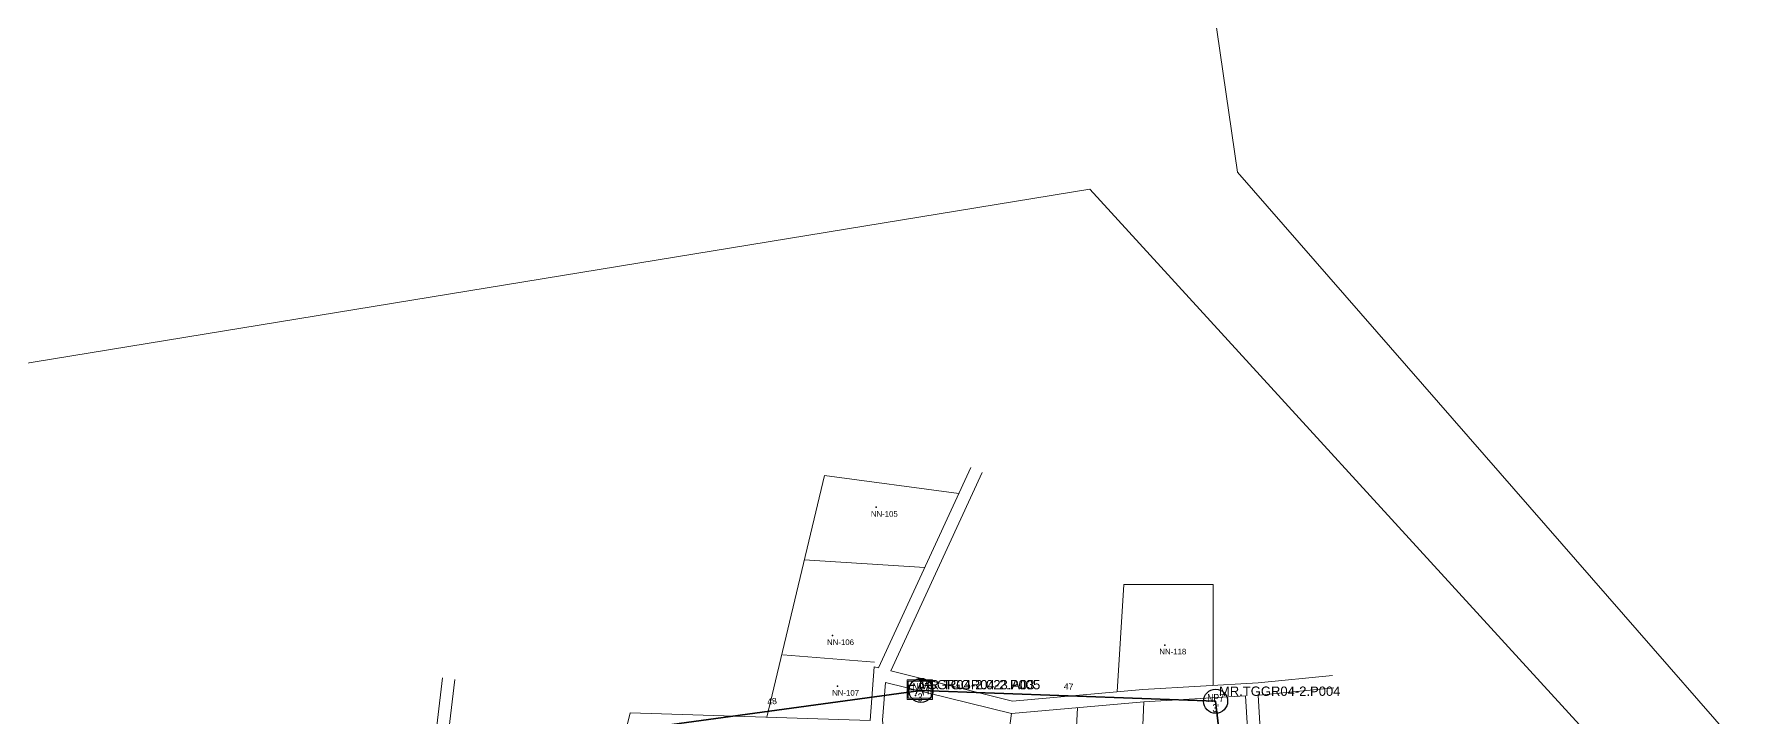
# Model space of a CAD drawing. Header units: metres. Extents: x -2567 to -1147, y 1126 to 2045.
# Drawn here: x -1830.2 to -1553.5, y 1554.6 to 1664.7 of the extents above; entities that cross this region are included whole.
import ezdxf
from ezdxf.enums import TextEntityAlignment as Align

# ---------------------------------------------------------------- set-up
doc = ezdxf.new("R2010")
doc.units = ezdxf.units.M
for name, color, linetype, lineweight in [('BASIC MAP', 7, 'Continuous', 9), ('BOUNDARY FDT 1', 1, 'Continuous', 18), ('FAT', 40, 'Continuous', 9), ('FO 48 CORE', 204, 'Continuous', 35), ('HOME', 7, 'Continuous', 9)]:
    doc.layers.add(name, color=color, linetype=linetype, lineweight=lineweight)
for name, color, linetype in [('BASIC MAP_PT', 7, 'Continuous'), ('BASIC MAP_PT_NUM', 7, 'Continuous'), ('Home Number RW 01 FDT 2', 6, 'Continuous'), ('Label', 130, 'Continuous'), ('NEW POLE 7m (3 inches) FDT 2', 4, 'Continuous')]:
    doc.layers.add(name, color=color, linetype=linetype)
doc.styles.get("Standard").update_dxf_attribs({"font": 'arial.ttf'})
doc.styles.add('Title Block 3', font='dgn003.shx')

# ---------------------------------------------------------------- blocks, each defined once
blk = doc.blocks.new('*U68')
at = {"color": 0, "linetype": 'ByBlock', "lineweight": -2}
blk.add_circle((0, 0), 2.24, dxfattribs=at)
at = {"color": 0, "linetype": 'ByBlock', "lineweight": -2, "style": 'Title Block 3', "width": 0.799091}
for s, p in [('NP7', (0, 0.62)), ("3'", (0, -1.27))]:
    blk.add_text(s, height=1.488, dxfattribs=at).set_placement(p, align=Align.MIDDLE_CENTER)

msp = doc.modelspace()

# ---------------------------------------------------------------- linework, layer by layer
at = {"layer": 'BASIC MAP', "lineweight": 0}
for points in [[(-1489.67, 1654.66), (-1489.5, 1628.06), (-1481.44, 1613.39), (-1482.35, 1594.31), (-1487.47, 1591.24), (-1488.13, 1565.1), (-1512.3, 1559.22), (-1537.98, 1548.96), (-1578.44, 1533.55), (-1614.4, 1520.3), (-1635.94, 1513.08), (-1637.12, 1532.82), (-1632.14, 1541), (-1633.17, 1558.26), (-1633, 1558.27), (-1620.97, 1559.43)], [(-1762.49, 1560.8), (-1765.92, 1531.92), (-1759.85, 1527.47), (-1740.63, 1529.27), (-1734.29, 1555.41), (-1695.64, 1554.19), (-1694.98, 1562.82), (-1694.29, 1562.65), (-1679.4, 1594.95)], [(-1677.58, 1594.11), (-1692.31, 1562.16), (-1672.69, 1557.3), (-1651.73, 1559.16), (-1633.16, 1560.26), (-1621.16, 1561.42)], [(-1962.27, 1468.64), (-1934.23, 1461.75), (-1892.91, 1453.22), (-1865.46, 1454.42), (-1855.86, 1465.36), (-1846.41, 1467.3), (-1827.96, 1469.1), (-1804.71, 1471.05), (-1793.44, 1466.07), (-1787.83, 1465.42), (-1776.65, 1519.28), (-1768.04, 1531), (-1764.48, 1561.04)]]:
    msp.add_lwpolyline(points, dxfattribs=at)
msp.add_lwpolyline([(-1691.7, 1507.27), (-1661.36, 1509.02), (-1637.92, 1512.77), (-1639.15, 1533.32), (-1634.18, 1541.5), (-1635.16, 1558.14), (-1651.58, 1557.17), (-1672.85, 1555.28), (-1693.16, 1560.31), (-1693.63, 1554.22), (-1691.38, 1532.65), (-1698.51, 1532.85), (-1697.67, 1518.49)], close=True, dxfattribs=at)
at = {"layer": 'BASIC MAP_PT'}
for p in [(-1694.65, 1588.52), (-1701.7, 1567.84), (-1648.2, 1566.33), (-1700.88, 1559.7), (-1688.32, 1558.21), (-1688.32, 1558.21), (-1639.99, 1557.16)]:
    msp.add_point(p, dxfattribs=at)
at = {"layer": 'BOUNDARY FDT 1'}
for points in [[(-1607.48, 2045.17), (-1664.47, 1835.63), (-1636.46, 1642.5), (-1482.75, 1466.23), (-1306, 1466.23), (-1288.59, 1768.54), (-1375.53, 1768.54), (-1375.53, 2021.82), (-1607.48, 2045.17)], [(-1660.23, 1639.76), (-1481.41, 1443.99), (-1667.34, 1125.73), (-2420.4, 1207.97), (-2566.74, 1457.4), (-2517.96, 1564.7), (-2246.18, 1543.79), (-1660.23, 1639.76)]]:
    msp.add_lwpolyline(points, dxfattribs=at)
at = {"layer": 'FAT', "transparency": 16777216, "flags": 128}
for points in [[(-1689.69, 1557.57), (-1685.61, 1557.57), (-1685.61, 1560.73), (-1689.69, 1560.73)], [(-1689.49, 1557.77), (-1685.81, 1557.77), (-1685.81, 1560.53), (-1689.49, 1560.53)]]:
    msp.add_lwpolyline(points, close=True, dxfattribs=at)
at = {"layer": 'FO 48 CORE'}
msp.add_lwpolyline([(-1702.97, 1470.63), (-1695.53, 1503.41), (-1638.48, 1510.65), (-1637.12, 1532.82), (-1640, 1557.27), (-1687.45, 1559.01), (-1735, 1552.49), (-1783.38, 1549.5), (-1782.79, 1516.71), (-1785.42, 1467.15), (-1827.79, 1467.26), (-1854.8, 1463.53)], dxfattribs=at)
at = {"layer": 'HOME', "lineweight": 0}
for points in [[(-1681.33, 1590.75), (-1702.99, 1593.67), (-1712.27, 1554.72)], [(-1706.23, 1580.06), (-1686.84, 1578.8)], [(-1655.86, 1558.79), (-1654.77, 1576.07), (-1640.4, 1576.07), (-1640.4, 1559.83)], [(-1709.71, 1564.73), (-1694.92, 1563.59)], [(-1672.85, 1555.28), (-1675.47, 1536.04)], [(-1662.22, 1556.22), (-1663.26, 1536.93)], [(-1651.58, 1557.17), (-1652.37, 1538.25)]]:
    msp.add_lwpolyline(points, dxfattribs=at)

# ---------------------------------------------------------------- block references
at = {"layer": 'NEW POLE 7m (3 inches) FDT 2', "xscale": 0.866141732282704, "yscale": 0.866141732282704, "zscale": 0.866141732282704}
for p in [(-1687.45, 1559.01), (-1640, 1557.27)]:
    msp.add_blockref('*U68', p, dxfattribs=at)

# ---------------------------------------------------------------- texts
at = {"layer": 'BASIC MAP_PT_NUM'}
msp.add_text('TGGR04-2.023.A03', height=1.5, dxfattribs=at).set_placement((-1687.79, 1558.74), align=Align.BOTTOM_LEFT)
at = {"layer": 'FAT', "color": 0, "transparency": 16777216, "flags": 2}
msp.add_attdef('FAT', text='16', height=1.536, dxfattribs=at).set_placement((-1687.65, 1559.15), align=Align.MIDDLE)
at = {"layer": 'Home Number RW 01 FDT 2'}
for s, p in [('NN-105', (-1695.51, 1586.73)), ('NN-106', (-1702.56, 1566.06)), ('NN-118', (-1649.06, 1564.55)), ('NN-107', (-1701.74, 1557.91))]:
    msp.add_text(s, height=0.9, dxfattribs=at).set_placement(p, align=Align.BOTTOM_LEFT)
at = {"layer": 'Label', "char_height": 1, "attachment_point": 8}
for s, insert, rotation in [('48', (-1711.36, 1556.74), 7.8092), ('47', (-1663.69, 1559.14), 357.9084)]:
    msp.add_mtext(s, dxfattribs=dict(at, insert=insert, rotation=rotation))
at = {"layer": 'NEW POLE 7m (3 inches) FDT 2'}
for s, p in [('MR.TGGR04-2.P005', (-1687.79, 1558.74)), ('MR.TGGR04-2.P004', (-1639.46, 1557.69))]:
    msp.add_text(s, height=1.5, dxfattribs=at).set_placement(p, align=Align.BOTTOM_LEFT)

doc.saveas('drawing.dxf')
